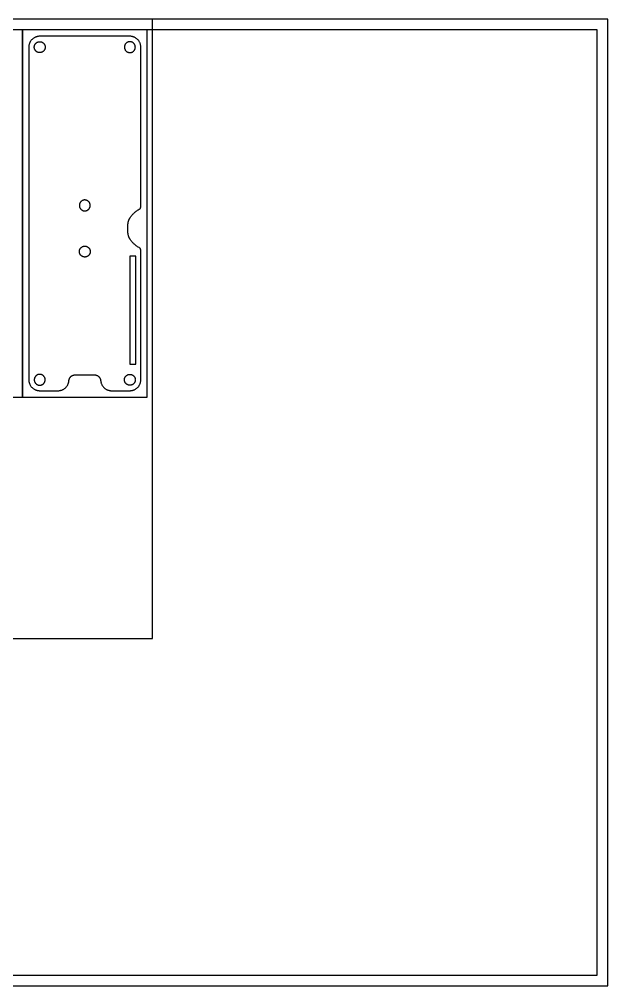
# Model space of a CAD drawing. Header units: millimetres. Extents: x 0 to 6370, y -460 to 1639.
# Drawn here: x 1990.3 to 2268.8, y 225.1 to 682.1 of the extents above; entities that cross this region are included whole.
import ezdxf

# ---------------------------------------------------------------- set-up
doc = ezdxf.new("R2010")
doc.units = ezdxf.units.MM
doc.layers.add('Default', color=7, linetype='Continuous', true_color=0x000000)
doc.layers.add('ESP', color=7, linetype='Continuous', true_color=0x000000)

msp = doc.modelspace()

# ---------------------------------------------------------------- linework, layer by layer
at = {"layer": 'Default', "color": 5}
for p, q in [((2042.65, 674.13), (1999.97, 674.13)), ((2016.78, 514), (2025.84, 514)), ((1999.97, 506.5), (2008.65, 506.5)), ((2033.97, 506.5), (2042.65, 506.5))]:
    msp.add_line(p, q, dxfattribs=at)
for points in [[(1994.81, 668.97), (1994.81, 511.66)], [(2047.81, 594.13), (2047.81, 668.97)], [(2047.81, 511.66), (2047.81, 572.3)]]:
    msp.add_lwpolyline(points, dxfattribs=at)
at = {"layer": 'Default', "color": 1}
msp.add_lwpolyline([(2045.5, 518.98), (2045.5, 570.13), (2042.65, 570.13), (2042.65, 518.98)], close=True, dxfattribs=at)
at = {"layer": 'Default', "color": 5}
for points, weights in [([(1999.97, 674.13), (1994.81, 674.13), (1994.81, 668.97)], [1, 0.707106781187, 1]), ([(2047.81, 668.97), (2047.81, 674.13), (2042.65, 674.13)], [1, 0.707106781187, 1]), ([(2047.77, 593.21), (2047.81, 593.67), (2047.81, 594.13)], [1, 0.999030253958, 1]), ([(2047.81, 594.13), (2047.81, 594.13), (2047.81, 594.13)], [0.999994862204, 0.999996238624, 0.999997615138]), ([(2041.83, 585.96), (2042.4, 589.5), (2047.34, 592.51)], [1, 0.979064273689, 1]), ([(2047.34, 592.51), (2047.73, 592.75), (2047.77, 593.21)], [1, 0.89298073496, 1]), ([(2041.61, 583.21), (2041.61, 584.59), (2041.83, 585.96)], [1, 0.996810239212, 1]), ([(2041.83, 580.47), (2041.61, 581.83), (2041.61, 583.21)], [1, 0.996810235292, 1]), ([(2047.34, 573.92), (2042.4, 576.93), (2041.83, 580.47)], [1.00000237525, 0.979066609271, 1.00000237525]), ([(2047.77, 573.22), (2047.73, 573.68), (2047.34, 573.92)], [1, 0.892984221784, 1]), ([(2047.81, 572.3), (2047.81, 572.76), (2047.77, 573.22)], [1, 0.999029913385, 1]), ([(2013.79, 511.24), (2014.02, 514), (2016.78, 514)], [1, 0.735061629416, 1]), ([(2025.84, 514), (2028.6, 514), (2028.83, 511.24)], [1, 0.735061629416, 1]), ([(1994.81, 511.66), (1994.81, 506.5), (1999.97, 506.5)], [1, 0.707106781187, 1]), ([(2008.65, 506.5), (2013.41, 506.5), (2013.79, 511.24)], [1, 0.735061629416, 1]), ([(2028.83, 511.24), (2029.21, 506.5), (2033.97, 506.5)], [1, 0.735061629416, 1]), ([(2042.65, 506.5), (2047.81, 506.5), (2047.81, 511.66)], [1, 0.707106781187, 1]), ([(2042.65, 506.5), (2047.81, 506.5), (2047.81, 511.66)], [1, 0.707106781187, 1])]:
    msp.add_rational_spline(points, weights, degree=2, dxfattribs=at)
at = {"layer": 'Default', "color": 1}
for points in [[(1999.97, 671.55), (1997.39, 671.55), (1997.39, 668.97), (1997.39, 666.39), (1999.97, 666.39), (2002.55, 666.39), (2002.55, 668.97), (2002.55, 671.55), (1999.97, 671.55)], [(2042.65, 671.55), (2045.23, 671.55), (2045.23, 668.97), (2045.23, 666.39), (2042.65, 666.39), (2040.07, 666.39), (2040.07, 668.97), (2040.07, 671.55), (2042.65, 671.55)], [(2021.31, 596.7), (2023.89, 596.7), (2023.89, 594.12), (2023.89, 591.54), (2021.31, 591.54), (2018.73, 591.54), (2018.73, 594.12), (2018.73, 596.7), (2021.31, 596.7)], [(2021.31, 569.72), (2023.89, 569.72), (2023.89, 572.3), (2023.89, 574.88), (2021.31, 574.88), (2018.73, 574.88), (2018.73, 572.3), (2018.73, 569.72), (2021.31, 569.72)], [(1999.97, 509.08), (1997.39, 509.08), (1997.39, 511.66), (1997.39, 514.24), (1999.97, 514.24), (2002.55, 514.24), (2002.55, 511.66), (2002.55, 509.08), (1999.97, 509.08)], [(2042.65, 509.08), (2045.23, 509.08), (2045.23, 511.66), (2045.23, 514.24), (2042.65, 514.24), (2040.07, 514.24), (2040.07, 511.66), (2040.07, 509.08), (2042.65, 509.08)]]:
    msp.add_rational_spline(points, [1, 0.707106781187, 1, 0.707106781187, 1, 0.707106781187, 1, 0.707106781187, 1], degree=2, knots=[0, 0, 0, 4.052164, 4.052164, 8.104327, 8.104327, 12.156491, 12.156491, 16.208655, 16.208655, 16.208655], dxfattribs=at)
at = {"layer": 'Default', "color": 5, "true_color": 0x0000ff}
msp.add_rational_spline([(1994.81, 511.66), (1994.81, 506.5), (1999.97, 506.5)], [1, 0.707106781187, 1], degree=2, dxfattribs=at)
at = {"layer": 'ESP'}
for points in [[(1455.81, 389.33), (2053.41, 389.33), (2053.41, 682.13), (1455.81, 682.13)], [(1455.81, 225.13), (2268.81, 225.13), (2268.81, 682.13), (1455.81, 682.13)], [(1460.81, 230.13), (2263.81, 230.13), (2263.81, 677.13), (1460.81, 677.13)], [(1991.81, 503.5), (1991.81, 677.13), (1932.81, 677.13), (1932.81, 503.5)], [(2050.81, 503.5), (2050.81, 677.13), (1991.81, 677.13), (1991.81, 503.5)]]:
    msp.add_lwpolyline(points, close=True, dxfattribs=at)

doc.saveas('drawing.dxf')
